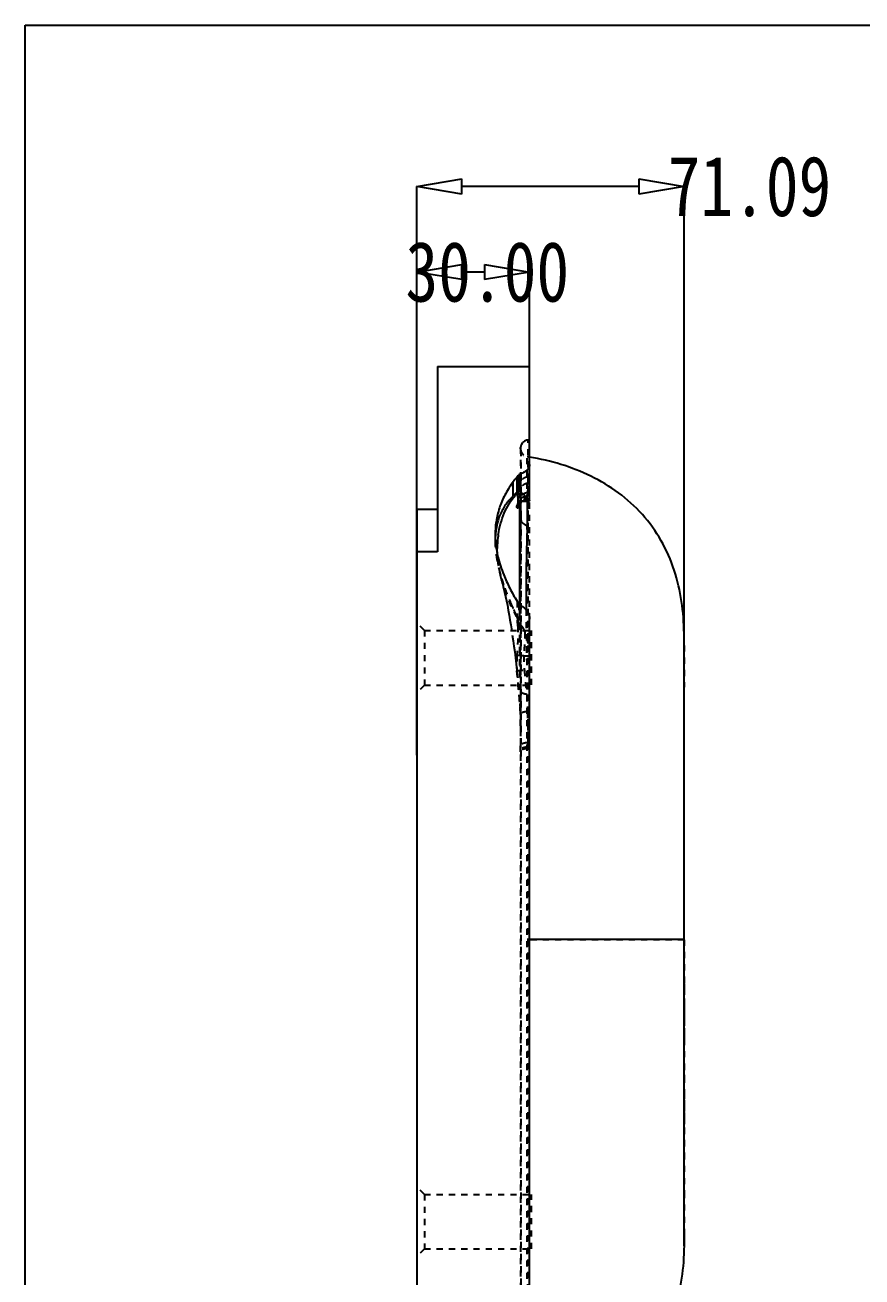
# Model space of a CAD drawing. Header units: millimetres. Extents: x 1540 to 3369, y -3458 to 1222.
# Drawn here: x 2077.8 to 2300.4, y -1900.9 to -1567.8 of the extents above; entities that cross this region are included whole.
import ezdxf

# ---------------------------------------------------------------- set-up
doc = ezdxf.new("R2010")
doc.units = ezdxf.units.MM
doc.header["$LTSCALE"] = 16.335
doc.header["$PDMODE"] = 3
doc.header["$PDSIZE"] = 0.3125
doc.linetypes.add('HIDDEN', pattern=[0.2, 0.1, -0.1])
doc.layers.get('0').update_dxf_attribs({"linetype": 'CONTINUOUS'})
doc.layers.get('Defpoints').update_dxf_attribs({"linetype": 'CONTINUOUS'})
doc.layers.add('DEFAULT_2', color=8, linetype='HIDDEN')
doc.styles.get("Standard").update_dxf_attribs({"font": 'txt', "width": 0.8})
doc.dimstyles.new('STANDARD$0', dxfattribs={"dimscale": 2, "dimtxt": 3, "dimasz": 3, "dimexe": 1.25, "dimexo": 0.625, "dimgap": 0.5, "dimtad": 0, "dimdsep": 46, "dimlunit": 6, "dimtxsty": 'Standard', "dimblk": 'CLOSEDBLANK', "dimcen": 0, "dimclrt": 2, "dimazin": 2, "dimtfac": 2, "dimtmove": 1, "dimatfit": 3, "dimfxl": 0, "dimtolj": 1, "dimtzin": 0, "dimarcsym": 0})

# ---------------------------------------------------------------- blocks, each defined once
blk = doc.blocks.new('_ClosedBlank')
at = {"color": 0, "linetype": 'ByBlock', "lineweight": -2}
for p, q in [((-1, 0.167), (0, 0)), ((-1, 0.167), (-1, -0.167)), ((0, 0), (-1, -0.167))]:
    blk.add_line(p, q, dxfattribs=at)
blk = doc.blocks.new('*D253')
at = {"color": 4, "lineweight": -2}
for p, q in [((2182.01, -1762.02), (2182.01, -1610.8)), ((2241.1, -1610.8), (2194.01, -1610.8)), ((2253.1, -1811.16), (2253.1, -1610.8))]:
    blk.add_line(p, q, dxfattribs=at)
at = {"layer": 'Defpoints', "color": 0}
for p in [(2182.01, -1610.8), (2182.01, -1762.02), (2253.1, -1811.16)]:
    blk.add_point(p, dxfattribs=at)
at = {"color": 4, "lineweight": -2, "xscale": 12, "yscale": 12, "zscale": 12, "rotation": 180}
blk.add_blockref('_ClosedBlank', (2182.01, -1610.8), dxfattribs=at)
at = {"color": 4, "lineweight": -2, "xscale": 12, "yscale": 12, "zscale": 12}
blk.add_blockref('_ClosedBlank', (2253.1, -1610.8), dxfattribs=at)
at = {"color": 6, "insert": (2270.49, -1610.8), "char_height": 16, "attachment_point": 5}
blk.add_mtext('\\A1;71.09', dxfattribs=at)
blk = doc.blocks.new('*D259')
at = {"color": 4, "lineweight": -2}
for p, q in [((2182.01, -1672.84), (2182.01, -1633.54)), ((2200.01, -1633.54), (2194.01, -1633.54)), ((2212.01, -1658.66), (2212.01, -1633.54))]:
    blk.add_line(p, q, dxfattribs=at)
at = {"layer": 'Defpoints', "color": 0}
for p in [(2182.01, -1633.54), (2212.01, -1658.66), (2182.01, -1672.84)]:
    blk.add_point(p, dxfattribs=at)
at = {"color": 4, "lineweight": -2, "xscale": 12, "yscale": 12, "zscale": 12, "rotation": 180}
blk.add_blockref('_ClosedBlank', (2182.01, -1633.54), dxfattribs=at)
at = {"color": 4, "lineweight": -2, "xscale": 12, "yscale": 12, "zscale": 12}
blk.add_blockref('_ClosedBlank', (2212.01, -1633.54), dxfattribs=at)
at = {"color": 6, "insert": (2200.76, -1633.54), "char_height": 16, "attachment_point": 5}
blk.add_mtext('\\A1;30.00', dxfattribs=at)

msp = doc.modelspace()

# ---------------------------------------------------------------- linework, layer by layer
at = {"color": 7, "linetype": 'Continuous'}
for p, q in [((2187.514, -1658.655), (2187.514, -1707.965)), ((2187.514, -1658.655), (2212.014, -1658.655)), ((2212.014, -1694.474), (2212.014, -1658.656)), ((2208.583, -1688.179), (2208.583, -1692.099)), ((2209.149, -1687.52), (2209.149, -1691.87)), ((2209.565, -1687.263), (2209.569, -1692.518)), ((2207.679, -1693.101), (2207.679, -1689.316)), ((2209.295, -1694.926), (2209.453, -1694.802)), ((2209.455, -1694.8), (2209.453, -1694.802)), ((2209.586, -1694.724), (2209.588, -1694.799)), ((2209.588, -1694.799), (2209.593, -1695.033)), ((2209.659, -1698.735), (2209.659, -1695.04)), ((2210.517, -1694.424), (2212.014, -1694.422)), ((2210.528, -1694.479), (2212.014, -1694.476)), ((2211.378, -1694.477), (2211.378, -1700.9)), ((2182.014, -1696.648), (2182.014, -1963.646)), ((2182.014, -1696.648), (2187.514, -1696.648)), ((2209.386, -1718.95), (2209.386, -1695.425)), ((2187.514, -1707.966), (2182.014, -1707.966)), ((2209.387, -1719.419), (2209.386, -1719.312)), ((2209.387, -1722.107), (2209.387, -1719.419)), ((2209.394, -1722.063), (2209.393, -1721.822)), ((2212.014, -1936.063), (2212.014, -1725.905)), ((2253.121, -1732.847), (2253.104, -1729.707)), ((2253.104, -1892.59), (2253.104, -1729.707)), ((2253.104, -1811.131), (2212.014, -1811.135)), ((2253.121, -1889.45), (2253.104, -1892.59))]:
    msp.add_line(p, q, dxfattribs=at)
msp.add_lwpolyline([(2077.772, -1567.842), (2740.888, -1567.842), (2740.888, -2114.391), (2077.772, -2114.391)], close=True)
for points in [[(2209.183, -1695.04), (2209.179, -1695.045), (2209.206, -1695.013), (2209.295, -1694.926)], [(2209.455, -1694.801), (2209.554, -1694.738), (2209.847, -1694.6)], [(2209.847, -1694.6), (2210.323, -1694.489), (2210.528, -1694.479)]]:
    msp.add_lwpolyline(points, dxfattribs=at)
for centre, radius, start, end in [((2227.211, -1703.917), 24.386, 139.80848, 143.22199), ((2222.415, -1705.489), 19.251, 135.93059, 139.94753), ((2210.582, -1696.443), 1.992, 124.53842, 171.67872), ((2210.516, -1696.421), 1.996, 89.98441, 159.38729), ((2211.297, -1694.935), 1.893, 176.38481, 190.19121), ((2203.608, -1693.602), 6.06, 345.49724, 346.03456), ((2217.473, -1703.624), 14.394, 154.11084, 155.51737), ((2217.637, -1703.715), 14.581, 148.15762, 154.07185), ((2203.493, -1693.547), 6.185, 342.3249, 342.82015), ((2203.535, -1693.561), 6.142, 342.8253, 343.84379), ((2204.302, -1693.784), 5.342, 343.85837, 345.52085), ((2222.674, -1705.074), 19.821, 171.03716, 174.87505), ((2228.466, -1707.065), 25.065, 171.49034, 180.04183), ((2968.001, -1719.208), 758.612, 180.017237, 180.197381)]:
    msp.add_arc(centre, radius, start, end, dxfattribs=at)
for points, knots in [([(2212.014, -1684.703), (2212.014, -1684.957), (2211.885, -1685.499), (2211.364, -1686.216), (2210.568, -1686.829), (2209.92, -1687.133), (2209.565, -1687.263)], [0, 0, 0, 0, 0.2029074, 0.4312016, 0.6967291, 1, 1, 1, 1]), ([(2253.104, -1729.708), (2253.069, -1726.859), (2252.655, -1721.154), (2250.733, -1712.767), (2247.27, -1704.858), (2242.239, -1697.827), (2235.82, -1692.053), (2228.415, -1687.661), (2220.418, -1684.532), (2214.839, -1683.224), (2212.02, -1682.801)], [0, 0, 0, 0, 0.1247312, 0.2496051, 0.3749455, 0.5002707, 0.6252263, 0.750214, 0.8751636, 1, 1, 1, 1]), ([(2209.572, -1687.26), (2209.53, -1687.276), (2209.379, -1687.338), (2209.237, -1687.428), (2209.154, -1687.513)], [0, 0, 0, 0, 0.2725001, 1, 1, 1, 1]), ([(2207.677, -1689.318), (2206.93, -1690.319), (2205.568, -1692.414), (2204.033, -1695.84), (2203.065, -1699.498), (2202.846, -1702.031), (2202.846, -1703.308)], [0, 0, 0, 0, 0.2489731, 0.4962465, 0.7453364, 1, 1, 1, 1]), ([(2203.678, -1703.356), (2203.968, -1701.427), (2204.981, -1697.672), (2207.008, -1694.322), (2208.247, -1692.889)], [0, 0, 0, 0, 0.5074857, 1, 1, 1, 1]), ([(2206.829, -1693.953), (2206.581, -1694.22), (2206.06, -1694.821), (2205.603, -1695.473), (2205.371, -1695.834)], [0, 0, 0, 0, 0.4590703, 1, 1, 1, 1]), ([(2207.661, -1693.123), (2207.597, -1693.179), (2207.443, -1693.329), (2207.195, -1693.567), (2207.019, -1693.755), (2206.928, -1693.845)], [0, 0, 0, 0, 0.2499465, 0.6255157, 1, 1, 1, 1]), ([(2208.898, -1691.953), (2208.84, -1692.029), (2208.614, -1692.335), (2208.4, -1692.651), (2208.244, -1692.889)], [0, 0, 0, 0, 0.2514687, 1, 1, 1, 1]), ([(2208.898, -1691.953), (2208.873, -1691.965), (2208.765, -1692.007), (2208.655, -1692.049), (2208.583, -1692.099)], [0, 0, 0, 0, 0.243394, 1, 1, 1, 1]), ([(2208.892, -1693.757), (2208.905, -1693.999), (2208.926, -1694.425), (2208.88, -1694.989), (2208.768, -1695.398), (2208.681, -1695.621), (2208.648, -1695.718)], [0, 0, 0, 0, 0.3644299, 0.639766, 0.8465148, 1, 1, 1, 1]), ([(2209.149, -1691.87), (2209.097, -1691.919), (2209.005, -1692.049), (2208.843, -1692.345), (2208.758, -1692.6), (2208.699, -1692.77)], [0, 0, 0, 0, 0.2109503, 0.4650904, 1, 1, 1, 1]), ([(2209.569, -1692.519), (2209.507, -1692.553), (2209.419, -1692.604), (2209.306, -1692.657), (2209.238, -1692.68), (2209.182, -1692.685), (2209.124, -1692.669), (2209.064, -1692.635), (2208.983, -1692.616), (2208.897, -1692.605), (2208.774, -1692.626), (2208.718, -1692.715), (2208.699, -1692.77)], [0, 0, 0, 0, 0.2166354, 0.3064234, 0.378235, 0.4320601, 0.4757258, 0.5569002, 0.6398485, 0.7252472, 0.8217574, 1, 1, 1, 1]), ([(2210.427, -1692.664), (2210.099, -1692.714), (2209.471, -1692.96), (2209.029, -1693.473), (2208.892, -1693.757)], [0, 0, 0, 0, 0.513047, 1, 1, 1, 1]), ([(2209.064, -1691.918), (2209.05, -1691.925), (2208.998, -1691.948), (2208.939, -1691.958), (2208.898, -1691.953)], [0, 0, 0, 0, 0.2842973, 1, 1, 1, 1]), ([(2209.562, -1694.737), (2209.556, -1694.765), (2209.534, -1694.875), (2209.509, -1694.984), (2209.489, -1695.065)], [0, 0, 0, 0, 0.2598889, 1, 1, 1, 1]), ([(2210.426, -1692.661), (2210.376, -1692.623), (2210.264, -1692.558), (2210.078, -1692.468), (2209.835, -1692.424), (2209.657, -1692.471), (2209.569, -1692.518)], [0, 0, 0, 0, 0.2057414, 0.4247022, 0.6739396, 1, 1, 1, 1]), ([(2209.593, -1695.033), (2209.599, -1695.339), (2209.623, -1696.573), (2209.643, -1697.807), (2209.659, -1698.735)], [0, 0, 0, 0, 0.2475191, 1, 1, 1, 1]), ([(2210.741, -1692.953), (2210.692, -1692.902), (2210.587, -1692.805), (2210.484, -1692.706), (2210.426, -1692.661)], [0, 0, 0, 0, 0.491097, 1, 1, 1, 1]), ([(2210.517, -1694.424), (2210.513, -1694.438), (2210.502, -1694.46), (2210.521, -1694.479), (2210.528, -1694.479)], [0, 0, 0, 0, 0.6614827, 1, 1, 1, 1]), ([(2210.517, -1694.424), (2210.533, -1694.364), (2210.6, -1694.204), (2210.686, -1693.896), (2210.749, -1693.462), (2210.749, -1693.134), (2210.741, -1692.954)], [0, 0, 0, 0, 0.1261316, 0.3450018, 0.6387021, 1, 1, 1, 1]), ([(2210.741, -1692.953), (2210.908, -1693.128), (2211.147, -1693.38), (2211.445, -1693.703), (2211.629, -1693.906), (2211.782, -1694.081), (2211.901, -1694.225), (2211.977, -1694.331), (2212.014, -1694.396), (2212.014, -1694.422)], [0, 0, 0, 0, 0.3729527, 0.5338355, 0.6755109, 0.7955565, 0.8914456, 0.9603112, 1, 1, 1, 1]), ([(2204.373, -1697.659), (2204.316, -1697.786), (2204.077, -1698.332), (2203.87, -1698.892), (2203.729, -1699.326)], [0, 0, 0, 0, 0.23366, 1, 1, 1, 1]), ([(2208.611, -1696.155), (2208.582, -1696.093), (2208.59, -1695.936), (2208.622, -1695.793), (2208.648, -1695.718)], [0, 0, 0, 0, 0.4611388, 1, 1, 1, 1]), ([(2208.611, -1696.155), (2208.624, -1696.181), (2208.665, -1696.226), (2208.756, -1696.237), (2208.854, -1696.232), (2208.974, -1696.211), (2209.113, -1696.136), (2209.235, -1695.961), (2209.315, -1695.712), (2209.36, -1695.523), (2209.387, -1695.425)], [0, 0, 0, 0, 0.0659862, 0.1282673, 0.2023356, 0.2924618, 0.4032161, 0.5550718, 0.7675702, 1, 1, 1, 1]), ([(2203.729, -1699.327), (2203.665, -1699.524), (2203.399, -1700.396), (2203.205, -1701.29), (2203.095, -1701.985)], [0, 0, 0, 0, 0.2279272, 1, 1, 1, 1]), ([(2209.387, -1718.954), (2209.388, -1717.149), (2209.416, -1710.69), (2209.537, -1704.23), (2209.703, -1699.578)], [0, 0, 0, 0, 0.2793493, 1, 1, 1, 1]), ([(2209.704, -1699.583), (2209.686, -1699.501), (2209.678, -1699.345), (2209.665, -1699.063), (2209.661, -1698.864), (2209.659, -1698.735)], [0, 0, 0, 0, 0.2990427, 0.5446156, 1, 1, 1, 1]), ([(2209.704, -1699.583), (2209.798, -1699.926), (2210.263, -1700.577), (2210.995, -1700.853), (2211.378, -1700.9)], [0, 0, 0, 0, 0.4791005, 1, 1, 1, 1]), ([(2211.379, -1700.9), (2211.323, -1702.522), (2211.103, -1710.015), (2211.052, -1717.513), (2211.076, -1723.386)], [0, 0, 0, 0, 0.2164498, 1, 1, 1, 1]), ([(2202.846, -1703.308), (2202.846, -1703.674), (2202.884, -1705.162), (2203.062, -1706.645), (2203.263, -1707.749)], [0, 0, 0, 0, 0.2458559, 1, 1, 1, 1]), ([(2203.263, -1707.749), (2203.36, -1708.278), (2203.82, -1710.437), (2204.51, -1712.544), (2205.129, -1714.094)], [0, 0, 0, 0, 0.243627, 1, 1, 1, 1]), ([(2203.514, -1709.531), (2203.496, -1709.325), (2203.432, -1708.511), (2203.402, -1707.694), (2203.402, -1707.084)], [0, 0, 0, 0, 0.2532113, 1, 1, 1, 1]), ([(2205.129, -1714.094), (2205.366, -1714.688), (2205.87, -1715.878), (2206.721, -1717.637), (2207.654, -1719.392), (2208.331, -1720.543), (2208.679, -1721.119)], [0, 0, 0, 0, 0.2436464, 0.491684, 0.7438584, 1, 1, 1, 1]), ([(2209.15, -1721.872), (2209.202, -1721.946), (2209.329, -1722.085), (2209.487, -1722.185), (2209.572, -1722.228)], [0, 0, 0, 0, 0.4868894, 1, 1, 1, 1]), ([(2209.569, -1722.227), (2210.277, -1722.591), (2211.229, -1723.387), (2211.9, -1724.79), (2212.014, -1725.538), (2212.014, -1725.905)], [0, 0, 0, 0, 0.517369, 0.7613834, 1, 1, 1, 1]), ([(2253.104, -1892.589), (2253.068, -1895.464), (2252.648, -1901.224), (2250.688, -1909.686), (2247.154, -1917.654), (2242.025, -1924.716), (2235.493, -1930.486), (2227.978, -1934.848), (2219.877, -1937.935), (2214.23, -1939.196), (2211.378, -1939.588)], [0, 0, 0, 0, 0.1247289, 0.2496043, 0.3749474, 0.5002566, 0.6252006, 0.7501912, 0.8751226, 1, 1, 1, 1])]:
    msp.add_open_spline(points, degree=3, knots=knots, dxfattribs=at)
for points in [[(2208.583, -1688.179), (2208.771, -1687.956), (2208.96, -1687.732), (2209.154, -1687.513)], [(2206.928, -1693.845), (2206.894, -1693.879), (2206.864, -1693.917), (2206.83, -1693.951)], [(2208.699, -1692.77), (2208.812, -1693.086), (2208.865, -1693.423), (2208.892, -1693.757)], [(2209.149, -1691.87), (2209.121, -1691.887), (2209.093, -1691.904), (2209.064, -1691.918)], [(2205.371, -1695.832), (2205.331, -1695.895), (2205.29, -1695.958), (2205.25, -1696.022)], [(2208.679, -1721.119), (2208.835, -1721.37), (2208.991, -1721.622), (2209.15, -1721.872)], [(2209.386, -1719.312), (2209.386, -1719.191), (2209.386, -1719.071), (2209.386, -1718.95)]]:
    msp.add_open_spline(points, degree=3, dxfattribs=at)
at = {"layer": 'DEFAULT_2', "color": 8, "linetype": 'HIDDEN'}
for p, q in [((2211.607, -1920.753), (2211.604, -1678.233)), ((2211.604, -1678.233), (2212.014, -1678.233)), ((2209.615, -1680.402), (2209.607, -1680.231)), ((2209.607, -1680.231), (2209.608, -1920.159)), ((2209.659, -1680.903), (2209.615, -1680.405)), ((2209.659, -1680.903), (2209.659, -1695.04)), ((2211.378, -1694.477), (2211.378, -1682.71)), ((2211.604, -1688.028), (2212.014, -1688.028)), ((2212.014, -1688.068), (2211.604, -1688.069)), ((2209.607, -1691.615), (2209.61, -1691.71)), ((2209.608, -1689.926), (2209.61, -1690.009)), ((2209.608, -1690.005), (2209.615, -1690.077)), ((2211.604, -1689.782), (2212.014, -1689.782)), ((2209.586, -1693.856), (2209.564, -1694.067)), ((2209.564, -1694.067), (2209.57, -1694.312)), ((2209.584, -1694.624), (2209.586, -1694.724)), ((2211.396, -1693.026), (2212.014, -1693.025)), ((2212.014, -1725.905), (2212.014, -1694.474)), ((2209.659, -1698.735), (2209.659, -1938.13)), ((2211.378, -1937.296), (2211.378, -1700.9)), ((2202.846, -1703.308), (2202.846, -1705.212)), ((2203.756, -1712.177), (2203.879, -1712.68)), ((2208.678, -1721.116), (2208.678, -1725.336)), ((2209.149, -1721.87), (2209.149, -1726.26)), ((2209.387, -1747.979), (2209.387, -1722.107)), ((2209.394, -1722.176), (2209.394, -1722.063)), ((2209.569, -1722.227), (2209.569, -1727.48)), ((2184.014, -1728.898), (2182.014, -1726.898)), ((2184.014, -1728.898), (2184.014, -1743.398)), ((2184.014, -1728.898), (2212.522, -1728.898)), ((2212.522, -1743.397), (2212.522, -1728.899)), ((2210.501, -1735.636), (2212.014, -1735.636)), ((2208.749, -1741.197), (2208.639, -1739.634)), ((2208.749, -1741.21), (2208.774, -1741.497)), ((2184.014, -1743.398), (2182.014, -1745.398)), ((2184.014, -1743.398), (2212.522, -1743.398)), ((2209.561, -1751.156), (2209.562, -1751.166)), ((2209.562, -1751.166), (2209.569, -1751.209)), ((2253.106, -1754.287), (2253.106, -1753.561)), ((2209.607, -1759.557), (2209.609, -1759.597)), ((2209.608, -1760.664), (2209.607, -1760.684)), ((2209.607, -1760.684), (2209.61, -1760.72)), ((2209.608, -1761.095), (2209.615, -1761.16)), ((2209.615, -1760.886), (2209.615, -1760.749)), ((2209.615, -1761.16), (2209.615, -1760.886)), ((2211.603, -1758.762), (2212.014, -1758.762)), ((2211.604, -1759.933), (2212.014, -1759.933)), ((2211.604, -1759.933), (2211.604, -1760.329)), ((2212.014, -1760.329), (2211.604, -1760.329)), ((2253.104, -1768.489), (2253.104, -1764.319)), ((2253.104, -1770.388), (2253.104, -1768.489)), ((2253.104, -1770.941), (2253.104, -1770.388)), ((2253.105, -1774.688), (2253.104, -1770.941)), ((2253.104, -1784.764), (2253.105, -1774.688)), ((2253.104, -1785.367), (2253.104, -1784.764)), ((2253.104, -1792.492), (2253.105, -1785.367)), ((2253.104, -1789.855), (2253.104, -1785.367)), ((2253.104, -1792.492), (2253.104, -1789.855)), ((2253.104, -1799.113), (2253.104, -1792.492)), ((2253.104, -1793.234), (2253.104, -1792.492)), ((2253.104, -1794.128), (2253.104, -1793.234)), ((2253.104, -1811.148), (2253.104, -1794.128)), ((2253.104, -1811.148), (2253.104, -1799.113)), ((2212.014, -1811.135), (2211.378, -1811.135)), ((2253.104, -1811.162), (2211.378, -1811.162)), ((2253.104, -1811.148), (2253.104, -1828.169)), ((2253.104, -1811.148), (2253.104, -1822.841)), ((2253.104, -1822.841), (2253.104, -1823.184)), ((2253.104, -1823.184), (2253.104, -1823.552)), ((2253.104, -1823.552), (2253.104, -1828.024)), ((2253.104, -1828.024), (2253.104, -1828.169)), ((2253.104, -1828.169), (2253.104, -1836.93)), ((2253.104, -1828.169), (2253.104, -1829.805)), ((2253.104, -1829.805), (2253.104, -1832.389)), ((2253.104, -1832.389), (2253.105, -1836.852)), ((2253.104, -1836.93), (2253.104, -1837.533)), ((2253.104, -1837.533), (2253.105, -1847.609)), ((2253.105, -1836.852), (2253.105, -1836.93)), ((2253.105, -1836.93), (2253.105, -1836.975)), ((2253.105, -1836.975), (2253.105, -1837.533)), ((2253.104, -1847.054), (2253.104, -1847.297)), ((2253.104, -1847.297), (2253.105, -1847.609)), ((2253.105, -1847.609), (2253.104, -1851.356)), ((2253.104, -1851.356), (2253.104, -1851.909)), ((2253.1, -1857.977), (2253.1, -1858.626)), ((2184.014, -1878.898), (2182.014, -1876.898)), ((2184.014, -1878.898), (2184.014, -1893.398)), ((2184.014, -1878.898), (2212.522, -1878.898)), ((2212.522, -1893.397), (2212.522, -1878.899)), ((2184.014, -1893.398), (2182.014, -1895.398)), ((2184.014, -1893.398), (2212.522, -1893.398))]:
    msp.add_line(p, q, dxfattribs=at)
for points in [[(2211.604, -1678.229), (2211.173, -1678.277), (2210.609, -1678.497), (2210.106, -1678.907), (2209.745, -1679.501), (2209.607, -1680.231)], [(2209.607, -1691.615), (2209.601, -1692.508), (2209.582, -1693.553), (2209.564, -1694.067)], [(2209.461, -1694.473), (2209.449, -1694.52), (2209.424, -1694.612), (2209.412, -1694.651), (2209.401, -1694.68), (2209.386, -1694.712), (2209.361, -1694.76), (2209.324, -1694.824), (2209.284, -1694.89), (2209.234, -1694.965), (2209.189, -1695.03), (2209.183, -1695.04)], [(2209.586, -1693.856), (2209.556, -1694.032), (2209.484, -1694.376), (2209.461, -1694.473)], [(2203.879, -1712.681), (2204.632, -1715.725), (2204.865, -1716.667), (2205.104, -1717.659), (2205.349, -1718.704), (2205.598, -1719.813), (2205.846, -1720.98), (2206.09, -1722.196), (2206.328, -1723.464), (2206.56, -1724.784), (2206.778, -1726.091), (2206.99, -1727.412)], [(2206.99, -1727.412), (2207.411, -1730.166), (2207.623, -1731.611), (2207.832, -1733.092), (2208.035, -1734.609), (2208.233, -1736.185), (2208.423, -1737.84), (2208.596, -1739.521)], [(2208.596, -1739.521), (2209.39, -1748.359), (2209.562, -1751.166)], [(2209.561, -1751.156), (2209.587, -1753.3), (2209.605, -1756.699)]]:
    msp.add_lwpolyline(points, dxfattribs=at)
for centre, radius, start, end in [((2211.651, -1680.728), 2, 185, 262.15555), ((2204.326, -1734.083), 51.856, 81.46837, 82.18436), ((1981.664, -1688.882), 229.941, 359.77572, 0.2026), ((2188.363, -1691.998), 21.247, 359.86562, 0.77465), ((2211.29, -1694.933), 1.886, 169.88588, 176.38481), ((2211.254, -1694.926), 1.849, 166.03546, 169.87562), ((2210.582, -1696.444), 1.992, 89.87552, 124.53842), ((2200.809, -1692.982), 8.927, 348.66564, 349.40108), ((2180.066, -1693.006), 29.533, 357.46182, 357.93359), ((2205.247, -1694.66), 4.336, 3.39821, 4.60099), ((2175.14, -1692.824), 34.462, 357.92546, 358.0726), ((2159.553, -1692.356), 50.056, 358.13748, 358.99135), ((2224.051, -1705.215), 21.205, 177.19709, 179.9923), ((2224.002, -1705.211), 21.156, 174.82721, 177.20301), ((2248.94, -1701.32), 46.471, 194.15072, 197.22935), ((2280.965, -1689.932), 80.483, 204.49631, 205.88924), ((5736.1, -1745.136), 3483.001, 179.797847, 179.98139), ((197.069, -1717.749), 2012.788, 359.054412, 359.196328), ((1847.199, -1756.668), 362.41, 0.38257, 0.863), ((2197.019, -1750.752), 12.565, 358.49711, 359.0259), ((3138.307, -1858.66), 885.208, 179.997846, 180.159252), ((5736.182, -1877.16), 3483.082, 180.018626, 180.202168)]:
    msp.add_arc(centre, radius, start, end, dxfattribs=at)
for points, knots in [([(2211.604, -1688.079), (2211.346, -1688.079), (2210.829, -1688.174), (2210.167, -1688.578), (2209.717, -1689.189), (2209.609, -1689.681), (2209.609, -1689.922)], [0, 0, 0, 0, 0.2591171, 0.512997, 0.7591585, 1, 1, 1, 1]), ([(2211.604, -1689.782), (2211.345, -1689.782), (2210.829, -1689.875), (2210.168, -1690.277), (2209.717, -1690.884), (2209.608, -1691.374), (2209.607, -1691.613)], [0, 0, 0, 0, 0.2595687, 0.5136122, 0.7595807, 1, 1, 1, 1]), ([(2209.608, -1690.005), (2209.609, -1690.037), (2209.612, -1690.155), (2209.612, -1690.272), (2209.612, -1690.356)], [0, 0, 0, 0, 0.276618, 1, 1, 1, 1]), ([(2209.611, -1691.614), (2209.611, -1691.622), (2209.61, -1691.655), (2209.609, -1691.687), (2209.608, -1691.711)], [0, 0, 0, 0, 0.2692736, 1, 1, 1, 1]), ([(2209.612, -1690.356), (2209.613, -1690.565), (2209.611, -1690.984), (2209.614, -1691.403), (2209.611, -1691.614)], [0, 0, 0, 0, 0.4969012, 1, 1, 1, 1]), ([(2211.558, -1692.266), (2211.567, -1692.083), (2211.596, -1691.255), (2211.602, -1690.427), (2211.604, -1689.782)], [0, 0, 0, 0, 0.2217298, 1, 1, 1, 1]), ([(2209.461, -1694.473), (2209.515, -1694.261), (2209.702, -1693.846), (2210.178, -1693.365), (2210.771, -1693.08), (2211.194, -1693.023), (2211.396, -1693.026)], [0, 0, 0, 0, 0.2534189, 0.513718, 0.7666792, 1, 1, 1, 1]), ([(2209.584, -1694.624), (2209.583, -1694.608), (2209.582, -1694.534), (2209.579, -1694.46), (2209.576, -1694.403)], [0, 0, 0, 0, 0.2187673, 1, 1, 1, 1]), ([(2211.558, -1692.266), (2211.325, -1692.264), (2210.856, -1692.339), (2210.238, -1692.677), (2209.78, -1693.201), (2209.622, -1693.635), (2209.586, -1693.856)], [0, 0, 0, 0, 0.2555735, 0.50769, 0.75542, 1, 1, 1, 1]), ([(2209.61, -1692.048), (2209.61, -1692.144), (2209.605, -1692.541), (2209.604, -1692.938), (2209.602, -1693.239)], [0, 0, 0, 0, 0.2415062, 1, 1, 1, 1]), ([(2210.528, -1694.479), (2210.532, -1694.479), (2210.553, -1694.475), (2210.571, -1694.462), (2210.586, -1694.451)], [0, 0, 0, 0, 0.1730416, 1, 1, 1, 1]), ([(2210.586, -1694.451), (2210.655, -1694.407), (2210.788, -1694.241), (2211.006, -1693.951), (2211.227, -1693.531), (2211.339, -1693.204), (2211.396, -1693.026)], [0, 0, 0, 0, 0.1480473, 0.3755726, 0.661741, 1, 1, 1, 1]), ([(2211.396, -1693.026), (2211.412, -1692.968), (2211.475, -1692.717), (2211.525, -1692.463), (2211.558, -1692.266)], [0, 0, 0, 0, 0.2298864, 1, 1, 1, 1]), ([(2202.846, -1705.212), (2202.846, -1705.526), (2202.874, -1706.784), (2202.999, -1708.04), (2203.134, -1708.975)], [0, 0, 0, 0, 0.2489924, 1, 1, 1, 1]), ([(2203.134, -1708.974), (2203.174, -1709.254), (2203.344, -1710.328), (2203.568, -1711.394), (2203.756, -1712.177)], [0, 0, 0, 0, 0.259738, 1, 1, 1, 1]), ([(2204.446, -1714.935), (2204.332, -1714.48), (2203.92, -1712.698), (2203.635, -1710.886), (2203.514, -1709.531)], [0, 0, 0, 0, 0.2565233, 1, 1, 1, 1]), ([(2208.666, -1725.466), (2207.705, -1723.776), (2206.074, -1720.352), (2204.901, -1716.748), (2204.454, -1714.97)], [0, 0, 0, 0, 0.5147265, 1, 1, 1, 1]), ([(2204.555, -1715.084), (2204.624, -1715.308), (2204.892, -1716.155), (2205.181, -1716.996), (2205.402, -1717.613)], [0, 0, 0, 0, 0.2635376, 1, 1, 1, 1]), ([(2205.402, -1717.615), (2205.533, -1717.981), (2206.018, -1719.302), (2206.549, -1720.607), (2206.949, -1721.542)], [0, 0, 0, 0, 0.2767778, 1, 1, 1, 1]), ([(2206.95, -1721.541), (2207.073, -1721.836), (2207.332, -1722.423), (2207.593, -1723.01), (2207.727, -1723.303)], [0, 0, 0, 0, 0.4982755, 1, 1, 1, 1]), ([(2209.701, -1745.144), (2209.662, -1743.109), (2209.523, -1735.454), (2209.416, -1727.798), (2209.394, -1722.176)], [0, 0, 0, 0, 0.2657249, 1, 1, 1, 1]), ([(2211.076, -1723.386), (2211.084, -1725.144), (2211.14, -1732.653), (2211.27, -1740.161), (2211.379, -1745.911)], [0, 0, 0, 0, 0.2341207, 1, 1, 1, 1]), ([(2208.867, -1727.752), (2208.888, -1728.359), (2208.923, -1729.594), (2208.881, -1731.489), (2208.751, -1733.47), (2208.667, -1734.824), (2208.635, -1735.52)], [0, 0, 0, 0, 0.2341794, 0.4765838, 0.7312372, 1, 1, 1, 1]), ([(2208.665, -1725.467), (2208.681, -1725.528), (2208.721, -1725.648), (2208.765, -1725.83), (2208.802, -1726.013), (2208.833, -1726.133), (2208.847, -1726.194)], [0, 0, 0, 0, 0.2549879, 0.5041653, 0.7502023, 1, 1, 1, 1]), ([(2208.868, -1727.752), (2208.853, -1727.372), (2208.819, -1726.607), (2208.728, -1725.846), (2208.665, -1725.467)], [0, 0, 0, 0, 0.497831, 1, 1, 1, 1]), ([(2208.678, -1725.336), (2208.721, -1725.408), (2208.799, -1725.56), (2208.953, -1725.87), (2209.07, -1726.104), (2209.149, -1726.26)], [0, 0, 0, 0, 0.2427988, 0.4947593, 1, 1, 1, 1]), ([(2208.847, -1726.194), (2208.863, -1726.178), (2208.904, -1726.15), (2208.984, -1726.151), (2209.068, -1726.191), (2209.121, -1726.234), (2209.149, -1726.259)], [0, 0, 0, 0, 0.2000378, 0.4093112, 0.6677636, 1, 1, 1, 1]), ([(2209.569, -1727.48), (2209.514, -1727.461), (2209.402, -1727.41), (2209.268, -1727.276), (2209.178, -1727.104), (2209.091, -1726.86), (2209.001, -1726.55), (2208.907, -1726.309), (2208.847, -1726.194)], [0, 0, 0, 0, 0.1154881, 0.2366729, 0.3655956, 0.4933348, 0.7450646, 1, 1, 1, 1]), ([(2210.189, -1728.168), (2209.919, -1728.15), (2209.457, -1728.077), (2209.014, -1727.884), (2208.868, -1727.752)], [0, 0, 0, 0, 0.5787196, 1, 1, 1, 1]), ([(2209.569, -1727.48), (2209.643, -1727.504), (2209.775, -1727.598), (2209.986, -1727.829), (2210.112, -1728.032), (2210.189, -1728.168)], [0, 0, 0, 0, 0.2464318, 0.5011959, 1, 1, 1, 1]), ([(2210.189, -1728.168), (2210.299, -1728.361), (2210.494, -1728.761), (2210.664, -1729.17), (2210.742, -1729.376)], [0, 0, 0, 0, 0.5023143, 1, 1, 1, 1]), ([(2210.743, -1729.377), (2210.762, -1730.403), (2210.682, -1732.492), (2210.521, -1734.574), (2210.501, -1735.636)], [0, 0, 0, 0, 0.4913923, 1, 1, 1, 1]), ([(2212.014, -1735.637), (2212.014, -1734.552), (2211.728, -1732.415), (2211.117, -1730.36), (2210.742, -1729.376)], [0, 0, 0, 0, 0.5075197, 1, 1, 1, 1]), ([(2208.635, -1735.52), (2208.597, -1736.203), (2208.543, -1737.575), (2208.597, -1738.947), (2208.639, -1739.634)], [0, 0, 0, 0, 0.4988173, 1, 1, 1, 1]), ([(2210.501, -1735.636), (2210.123, -1735.629), (2209.596, -1735.61), (2208.974, -1735.564), (2208.73, -1735.537), (2208.635, -1735.52)], [0, 0, 0, 0, 0.6065237, 0.8455844, 1, 1, 1, 1]), ([(2210.501, -1735.636), (2210.492, -1736.261), (2210.495, -1737.511), (2210.572, -1738.759), (2210.612, -1739.382)], [0, 0, 0, 0, 0.5000325, 1, 1, 1, 1]), ([(2208.639, -1739.634), (2208.657, -1739.621), (2208.721, -1739.602), (2208.847, -1739.573), (2209.04, -1739.541), (2209.291, -1739.507), (2209.591, -1739.472), (2210.036, -1739.427), (2210.38, -1739.399), (2210.612, -1739.382)], [0, 0, 0, 0, 0.0331457, 0.0979751, 0.1964599, 0.3259871, 0.4803694, 0.6506997, 1, 1, 1, 1]), ([(2209.388, -1747.979), (2209.317, -1746.909), (2209.12, -1744.747), (2208.865, -1742.593), (2208.773, -1741.499)], [0, 0, 0, 0, 0.4943602, 1, 1, 1, 1]), ([(2210.612, -1739.382), (2210.689, -1740.322), (2210.859, -1742.193), (2211.14, -1744.983), (2211.378, -1747.745), (2211.495, -1749.579), (2211.557, -1750.489)], [0, 0, 0, 0, 0.2538059, 0.5055723, 0.7545982, 1, 1, 1, 1]), ([(2253.106, -1753.561), (2253.106, -1752.809), (2253.105, -1749.623), (2253.1, -1746.438), (2253.1, -1744.005)], [0, 0, 0, 0, 0.2361147, 1, 1, 1, 1]), ([(2209.583, -1750.966), (2209.568, -1750.719), (2209.507, -1749.723), (2209.44, -1748.727), (2209.388, -1747.979)], [0, 0, 0, 0, 0.2482145, 1, 1, 1, 1]), ([(2209.659, -1745.981), (2209.66, -1745.903), (2209.661, -1745.787), (2209.665, -1745.633), (2209.668, -1745.519), (2209.671, -1745.409), (2209.676, -1745.318), (2209.679, -1745.249), (2209.685, -1745.2), (2209.683, -1745.168), (2209.695, -1745.142), (2209.701, -1745.143)], [0, 0, 0, 0, 0.2770353, 0.413636, 0.5484149, 0.6806011, 0.8085424, 0.8699006, 0.9274782, 0.9791604, 1, 1, 1, 1]), ([(2211.378, -1745.911), (2211.184, -1745.898), (2210.813, -1745.846), (2210.215, -1745.658), (2209.809, -1745.384), (2209.701, -1745.143)], [0, 0, 0, 0, 0.306505, 0.5839887, 1, 1, 1, 1]), ([(2211.557, -1750.489), (2211.43, -1750.46), (2211.164, -1750.435), (2210.808, -1750.568), (2210.459, -1750.613), (2210.158, -1750.701), (2209.908, -1750.797), (2209.723, -1750.907), (2209.595, -1751.019), (2209.56, -1751.114), (2209.561, -1751.156)], [0, 0, 0, 0, 0.1763944, 0.3496362, 0.5094652, 0.6521568, 0.7736572, 0.8712082, 0.9438337, 1, 1, 1, 1]), ([(2209.568, -1751.209), (2209.572, -1751.208), (2209.574, -1751.192), (2209.577, -1751.168), (2209.579, -1751.127), (2209.58, -1751.098), (2209.58, -1751.082)], [0, 0, 0, 0, 0.0918533, 0.3039252, 0.6234648, 1, 1, 1, 1]), ([(2211.604, -1758.762), (2211.604, -1758.065), (2211.604, -1755.307), (2211.59, -1752.549), (2211.557, -1750.489)], [0, 0, 0, 0, 0.2529561, 1, 1, 1, 1]), ([(2209.602, -1754.249), (2209.607, -1755.148), (2209.616, -1756.489), (2209.61, -1758.272), (2209.612, -1759.155), (2209.608, -1759.597)], [0, 0, 0, 0, 0.504345, 0.7521892, 1, 1, 1, 1]), ([(2253.104, -1764.319), (2253.104, -1763.489), (2253.104, -1760.145), (2253.106, -1756.801), (2253.106, -1754.287)], [0, 0, 0, 0, 0.2482298, 1, 1, 1, 1]), ([(2211.604, -1758.762), (2211.361, -1758.762), (2210.886, -1758.796), (2210.324, -1758.928), (2209.952, -1759.101), (2209.757, -1759.241), (2209.636, -1759.394), (2209.607, -1759.507), (2209.607, -1759.557)], [0, 0, 0, 0, 0.3176207, 0.6225444, 0.7494024, 0.853041, 0.9339951, 1, 1, 1, 1]), ([(2209.61, -1760.082), (2209.61, -1760.042), (2209.611, -1759.881), (2209.608, -1759.719), (2209.608, -1759.597)], [0, 0, 0, 0, 0.2442122, 1, 1, 1, 1]), ([(2211.604, -1759.933), (2211.366, -1759.933), (2210.899, -1759.965), (2210.346, -1760.084), (2209.974, -1760.244), (2209.74, -1760.391), (2209.616, -1760.558), (2209.608, -1760.664)], [0, 0, 0, 0, 0.3188447, 0.6255086, 0.7534691, 0.8579022, 1, 1, 1, 1]), ([(2211.604, -1760.329), (2211.362, -1760.329), (2210.887, -1760.362), (2210.325, -1760.488), (2209.953, -1760.655), (2209.759, -1760.789), (2209.637, -1760.935), (2209.608, -1761.045), (2209.608, -1761.093)], [0, 0, 0, 0, 0.3200379, 0.6265849, 0.753463, 0.8563853, 0.9359821, 1, 1, 1, 1]), ([(2253.104, -1778.035), (2253.104, -1777.448), (2253.104, -1775.084), (2253.106, -1772.719), (2253.106, -1770.941)], [0, 0, 0, 0, 0.2482298, 1, 1, 1, 1]), ([(2253.105, -1785.367), (2253.105, -1784.786), (2253.105, -1782.342), (2253.104, -1779.898), (2253.104, -1778.035)], [0, 0, 0, 0, 0.2379465, 1, 1, 1, 1]), ([(2253.105, -1837.533), (2253.105, -1838.084), (2253.104, -1840.327), (2253.104, -1842.57), (2253.104, -1844.261)], [0, 0, 0, 0, 0.2457827, 1, 1, 1, 1]), ([(2253.104, -1844.261), (2253.104, -1844.48), (2253.104, -1845.411), (2253.104, -1846.342), (2253.104, -1847.054)], [0, 0, 0, 0, 0.2343113, 1, 1, 1, 1]), ([(2253.105, -1847.609), (2253.105, -1847.953), (2253.106, -1849.202), (2253.106, -1850.451), (2253.106, -1851.356)], [0, 0, 0, 0, 0.2752685, 1, 1, 1, 1]), ([(2253.106, -1851.356), (2253.106, -1851.548), (2253.106, -1852.37), (2253.106, -1853.192), (2253.105, -1853.822)], [0, 0, 0, 0, 0.2336624, 1, 1, 1, 1]), ([(2253.105, -1853.822), (2253.105, -1854.186), (2253.103, -1855.571), (2253.1, -1856.957), (2253.1, -1857.977)], [0, 0, 0, 0, 0.2629805, 1, 1, 1, 1]), ([(2253.104, -1851.909), (2253.104, -1852.463), (2253.104, -1854.485), (2253.104, -1856.508), (2253.104, -1857.977)], [0, 0, 0, 0, 0.2736002, 1, 1, 1, 1]), ([(2253.104, -1857.977), (2253.104, -1858.808), (2253.104, -1862.152), (2253.106, -1865.496), (2253.106, -1868.01)], [0, 0, 0, 0, 0.2482298, 1, 1, 1, 1]), ([(2253.103, -1861.12), (2253.104, -1861.567), (2253.111, -1863.366), (2253.117, -1865.165), (2253.121, -1866.516)], [0, 0, 0, 0, 0.2487758, 1, 1, 1, 1]), ([(2253.106, -1868.01), (2253.106, -1868.799), (2253.106, -1872.226), (2253.1, -1875.654), (2253.1, -1878.292)], [0, 0, 0, 0, 0.2301559, 1, 1, 1, 1])]:
    msp.add_open_spline(points, degree=3, knots=knots, dxfattribs=at)
for points in [[(2208.678, -1725.336), (2208.642, -1725.251), (2208.605, -1725.166), (2208.564, -1725.083)], [(2209.61, -1760.533), (2209.609, -1760.382), (2209.609, -1760.232), (2209.61, -1760.082)], [(2209.612, -1760.735), (2209.612, -1760.667), (2209.611, -1760.6), (2209.61, -1760.533)], [(2211.603, -1758.762), (2211.603, -1759.152), (2211.603, -1759.542), (2211.604, -1759.933)]]:
    msp.add_open_spline(points, degree=3, dxfattribs=at)

# ---------------------------------------------------------------- dimensions: what is measured, and where the dimension line sits
for base, p1, p2, picture, middle in [((2182.014, -1610.801), (2253.104, -1811.162), (2182.014, -1762.022), '*D253', (2270.486, -1610.801)), ((2182.014, -1633.543), (2212.014, -1658.656), (2182.014, -1672.844), '*D259', (2200.762, -1633.543))]:
    dim = msp.add_linear_dim(base=base, p1=p1, p2=p2, dimstyle='STANDARD$0', override={"dimtxt": 8, "dimasz": 6, "dimexe": 0, "dimexo": 0, "dimgap": 0, "dimzin": 0, "dimclrd": 4, "dimclre": 4, "dimclrt": 6})
    dim.commit()
    dim.dimension.update_dxf_attribs({"geometry": picture, "text_midpoint": middle, "dimtype": 160})

doc.saveas('drawing.dxf')
